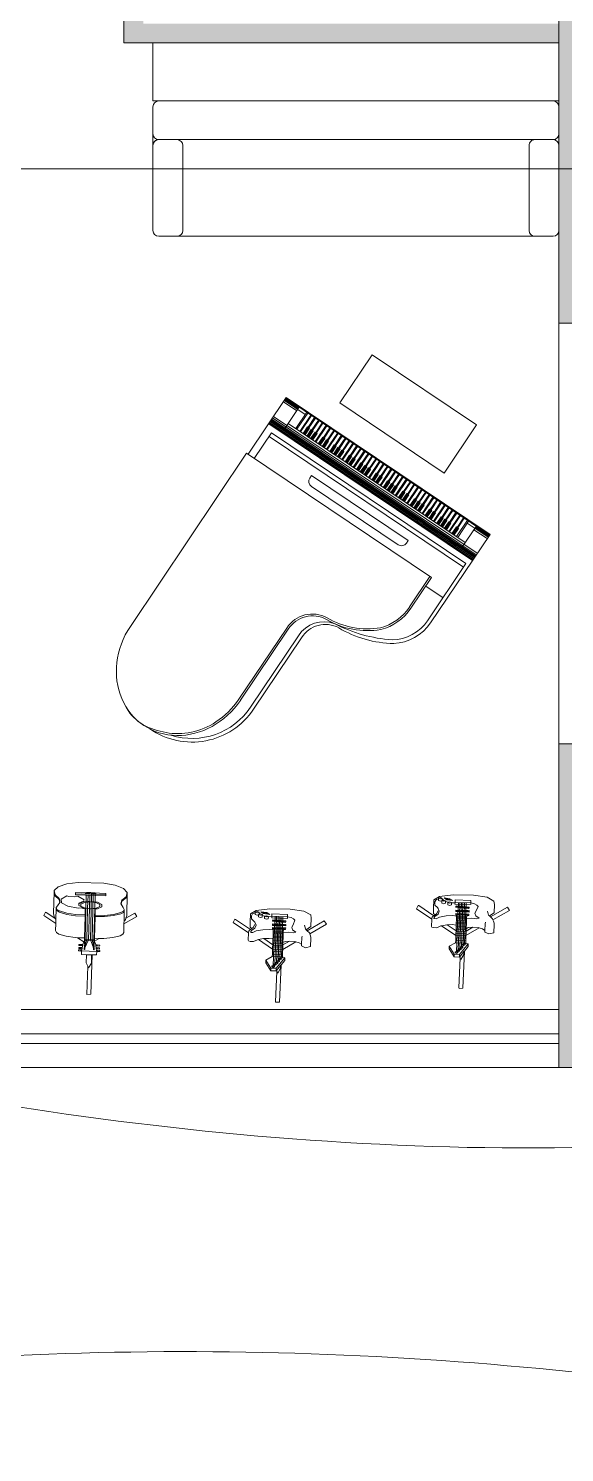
# Model space of a CAD drawing. Header units: millimetres. Extents: x 19901 to 42199, y 14822 to 21214.
# Drawn here: x 24802 to 25079, y 16643 to 17380 of the extents above; entities that cross this region are included whole.
import ezdxf

# ---------------------------------------------------------------- set-up
doc = ezdxf.new("R2010")
doc.units = ezdxf.units.MM
doc.layers.get('0').update_dxf_attribs({"lineweight": 18})
for name, color, linetype, lineweight in [('A-FURN', 9, 'Continuous', 13), ('curve di livello', 6, 'Continuous', 18), ('PROIEZIONI_finissime_fine lines', 251, 'Continuous', 5), ('SEZIONI_medie_small_section', 2, 'Continuous', 9), ('vetro', 140, 'Continuous', 15), ('Wall', 7, 'Continuous', 20)]:
    doc.layers.add(name, color=color, linetype=linetype, lineweight=lineweight)

# ---------------------------------------------------------------- blocks, each defined once
blk = doc.blocks.new('Guitar Stand Accoustic')
at = {"lineweight": 0}
for p, q in [((-0.36, 14.26), (-0.15, 22.09)), ((-0.15, 22.09), (0.58, 22.15)), ((0.61, 22.04), (0.46, 16.54)), ((0.58, 22.15), (0.61, 22.04)), ((-1.26, 13.57), (-1.24, 14.28)), ((-1.24, 14.28), (-0.36, 14.26)), ((-0.36, 14.26), (-0.27, 14.26)), ((-0.27, 14.26), (-0.24, 15.89)), ((-0.27, 14.26), (0.77, 14.24)), ((-0.24, 15.89), (0.3, 16.87)), ((0.3, 16.87), (0.46, 16.54)), ((0.46, 16.54), (0.8, 15.87)), ((0.8, 15.87), (0.77, 14.24)), ((1.75, 14.22), (0.77, 14.24)), ((1.73, 13.52), (1.75, 14.22)), ((-1.87, 13.59), (-1.88, 13.36)), ((-1.88, 13.36), (-1.38, 13.35)), ((-1.38, 13.58), (-1.87, 13.59)), ((-1.84, 12.51), (-1.85, 12.3)), ((-1.85, 12.3), (-1.35, 12.29)), ((-1.83, 13.1), (-1.84, 12.88)), ((-1.84, 12.88), (-1.34, 12.87)), ((-1.34, 12.5), (-1.84, 12.51)), ((-1.33, 13.09), (-1.83, 13.1)), ((-1.76, 10.98), (-0.79, 11.56)), ((-1.38, 13.53), (-1.38, 13.58)), ((-1.38, 13.53), (-1.25, 13.52)), ((-1.38, 13.37), (-1.38, 13.53)), ((-1.38, 13.35), (-1.38, 13.37)), ((-1.38, 13.37), (-1.22, 13.37)), ((-1.35, 12.45), (-1.34, 12.5)), ((-1.35, 12.45), (-1.07, 12.45)), ((-1.35, 12.3), (-1.35, 12.45)), ((-1.35, 12.29), (-1.35, 12.3)), ((-1.35, 12.3), (-1.05, 12.3)), ((-1.34, 13.04), (-1.33, 13.09)), ((-1.34, 13.04), (-1.17, 13.03)), ((-1.34, 12.89), (-1.34, 13.04)), ((-1.34, 12.87), (-1.34, 12.89)), ((-1.34, 12.89), (-1.14, 12.88)), ((-1.25, 13.52), (-1.26, 13.57)), ((-1.26, 13.57), (1.73, 13.52)), ((-1.22, 13.37), (-1.25, 13.52)), ((-1.17, 13.03), (-1.22, 13.37)), ((-1.14, 12.88), (-1.17, 13.03)), ((-1.07, 12.45), (-1.14, 12.88)), ((-1.05, 12.3), (-1.07, 12.45)), ((-0.97, 11.86), (-1.05, 12.3)), ((-0.79, 11.6), (-0.97, 11.86)), ((-0.79, 11.43), (-0.8, 11.32)), ((-0.8, 10.97), (-0.8, 11.32)), ((-0.8, 11.32), (1.2, 11.28)), ((-0.67, 11.31), (-0.8, 11.32)), ((-0.79, 11.56), (-0.79, 11.6)), ((-0.79, 11.43), (-0.79, 11.56)), ((-0.79, 11.43), (1.2, 11.4)), ((-0.78, 5.06), (-0.67, 11.31)), ((-0.69, 13.27), (-0.77, 13.21)), ((-0.77, 12.9), (-0.77, 13.21)), ((-0.69, 12.96), (-0.77, 12.9)), ((-0.77, 12.9), (-0.61, 12.9)), ((-0.66, 12.19), (-0.74, 12.14)), ((-0.74, 11.83), (-0.74, 12.14)), ((-0.66, 11.88), (-0.74, 11.83)), ((-0.74, 11.83), (-0.58, 11.83)), ((-0.65, 12.78), (-0.73, 12.73)), ((-0.73, 12.41), (-0.73, 12.73)), ((-0.65, 12.47), (-0.73, 12.41)), ((-0.73, 12.41), (-0.57, 12.41)), ((-0.61, 13.21), (-0.69, 13.27)), ((-0.61, 12.9), (-0.69, 12.96)), ((-0.67, 11.31), (-0.66, 11.83)), ((-0.32, 11.31), (-0.67, 11.31)), ((-0.58, 12.14), (-0.66, 12.19)), ((-0.58, 11.83), (-0.66, 11.88)), ((-0.57, 12.72), (-0.65, 12.78)), ((-0.57, 12.41), (-0.65, 12.47)), ((0.02, 11.3), (-0.62, 12.9)), ((-0.61, 12.9), (-0.61, 13.21)), ((-0.32, 11.31), (-0.61, 12.41)), ((-0.58, 11.83), (-0.58, 12.14)), ((-0.57, 12.41), (-0.57, 12.72)), ((-0.48, 2.37), (-0.32, 11.31)), ((0.02, 11.3), (-0.32, 11.31)), ((-0.13, 2.37), (0.02, 11.3)), ((0.2, 11.3), (0.02, 11.3)), ((0.2, 11.3), (0.37, 11.29)), ((0.26, 5.11), (0.37, 11.29)), ((0.37, 11.29), (1.08, 12.87)), ((0.37, 11.29), (0.72, 11.29)), ((0.72, 11.29), (1.04, 12.38)), ((1, 12.11), (1.09, 12.16)), ((1, 11.8), (1, 12.11)), ((1, 11.8), (1.08, 11.85)), ((1.16, 11.8), (1, 11.8)), ((1.01, 12.69), (1.1, 12.75)), ((1.01, 12.38), (1.01, 12.69)), ((1.01, 12.38), (1.09, 12.44)), ((1.17, 12.38), (1.01, 12.38)), ((1.07, 13.18), (1.16, 13.24)), ((1.07, 12.87), (1.07, 13.18)), ((1.07, 12.87), (1.15, 12.92)), ((1.23, 12.87), (1.07, 12.87)), ((1.07, 11.28), (1.08, 11.8)), ((1.08, 11.85), (1.16, 11.8)), ((1.09, 12.44), (1.17, 12.38)), ((1.09, 12.16), (1.17, 12.11)), ((1.1, 12.75), (1.18, 12.69)), ((1.15, 12.92), (1.23, 12.87)), ((1.16, 13.24), (1.24, 13.18)), ((1.16, 11.8), (1.17, 12.11)), ((1.17, 12.38), (1.18, 12.69)), ((1.2, 11.57), (1.32, 11.72)), ((1.2, 11.4), (1.2, 11.57)), ((1.2, 11.4), (1.2, 11.28)), ((1.23, 12.87), (1.24, 13.18)), ((1.32, 11.72), (1.39, 11.81)), ((1.32, 11.72), (2.59, 10.89)), ((1.39, 11.81), (1.48, 12.25)), ((1.48, 12.25), (1.51, 12.4)), ((1.78, 12.25), (1.48, 12.25)), ((1.51, 12.4), (1.6, 12.84)), ((1.78, 12.4), (1.51, 12.4)), ((1.6, 12.84), (1.63, 12.99)), ((1.79, 12.83), (1.6, 12.84)), ((1.63, 12.99), (1.69, 13.32)), ((1.79, 12.98), (1.63, 12.99)), ((1.69, 13.32), (1.72, 13.47)), ((1.85, 13.32), (1.69, 13.32)), ((1.72, 13.47), (1.73, 13.52)), ((1.85, 13.47), (1.72, 13.47)), ((1.78, 12.4), (1.79, 12.45)), ((1.78, 12.25), (1.78, 12.4)), ((1.78, 12.24), (1.78, 12.25)), ((2.28, 12.23), (1.78, 12.24)), ((1.79, 12.98), (1.8, 13.04)), ((1.79, 12.83), (1.79, 12.98)), ((1.79, 12.81), (1.79, 12.83)), ((2.29, 12.81), (1.79, 12.81)), ((1.79, 12.45), (2.28, 12.44)), ((1.8, 13.04), (2.29, 13.03)), ((1.85, 13.53), (2.35, 13.52)), ((1.85, 13.47), (1.85, 13.53)), ((1.85, 13.32), (1.85, 13.47)), ((1.85, 13.29), (1.85, 13.32)), ((2.35, 13.29), (1.85, 13.29)), ((2.28, 12.44), (2.28, 12.23)), ((2.29, 13.03), (2.29, 12.81)), ((2.35, 13.52), (2.35, 13.29)), ((-6.61, 8.06), (-6.58, 9.77)), ((-6.41, 10.12), (-6.58, 9.77)), ((-5.88, 10.41), (-6.41, 10.12)), ((-4.43, 10.79), (-5.88, 10.41)), ((-2.68, 10.98), (-4.43, 10.79)), ((-1.76, 10.98), (-2.68, 10.98)), ((-0.8, 10.97), (-1.76, 10.98)), ((-0.88, 6.63), (-0.8, 10.97)), ((0.61, 5.07), (0.72, 11.29)), ((0.72, 11.29), (1.07, 11.28)), ((0.96, 5.02), (1.07, 11.28)), ((1.07, 11.28), (1.2, 11.28)), ((1.11, 6.6), (1.19, 10.93)), ((1.19, 10.93), (1.2, 11.28)), ((1.19, 10.93), (2.59, 10.89)), ((2.59, 10.89), (3.06, 10.88)), ((3.06, 10.88), (4.81, 10.63)), ((4.81, 10.63), (6.25, 10.2)), ((6.25, 10.2), (6.77, 9.89)), ((6.77, 9.89), (6.92, 9.54)), ((6.89, 8.1), (6.92, 9.54)), ((-9.13, 6.55), (-6.61, 8.06)), ((-8.72, 5.91), (-9.13, 6.55)), ((-7, 6.94), (-8.72, 5.91)), ((-7.22, 2.08), (-7.14, 6.42)), ((-7, 6.94), (-7.14, 6.42)), ((-6.92, 7.24), (-7, 6.94)), ((-6.62, 7.49), (-6.92, 7.24)), ((-6.65, 5.44), (-6.62, 7.49)), ((-6.49, 5.78), (-6.65, 5.44)), ((-6.62, 7.49), (-6.61, 8.06)), ((-5.96, 6.08), (-6.49, 5.78)), ((-5.96, 5.84), (-6.49, 5.55)), ((-4.51, 6.45), (-5.96, 6.08)), ((-4.51, 6.22), (-5.96, 5.84)), ((-2.75, 6.64), (-4.51, 6.45)), ((-2.76, 6.41), (-4.51, 6.22)), ((-0.88, 6.4), (-2.76, 6.41)), ((-0.88, 6.63), (-2.75, 6.64)), ((-0.91, 5.16), (-0.88, 6.4)), ((-0.88, 6.4), (-0.88, 6.63)), ((1.09, 5.13), (1.11, 6.36)), ((1.11, 6.6), (2.98, 6.54)), ((1.11, 6.36), (1.11, 6.6)), ((1.11, 6.36), (2.98, 6.31)), ((2.98, 6.54), (4.73, 6.29)), ((2.98, 6.31), (4.73, 6.06)), ((4.73, 6.29), (6.17, 5.86)), ((4.73, 6.06), (6.17, 5.63)), ((6.17, 5.86), (6.69, 5.55)), ((6.84, 5.2), (6.88, 7.25)), ((6.88, 7.25), (6.89, 8.1)), ((6.88, 7.25), (7.09, 7.06)), ((6.89, 8.1), (9.26, 6.56)), ((8.83, 5.94), (7.09, 7.06)), ((7.09, 7.06), (7.17, 6.99)), ((7.17, 6.99), (7.37, 6.16)), ((7.29, 1.83), (7.37, 6.16)), ((8.93, 5.91), (8.83, 5.94)), ((9.26, 6.56), (8.93, 5.91)), ((-7, 2.9), (-7.22, 2.08)), ((-6.15, 3.59), (-7, 2.9)), ((-6.16, 3.36), (-7, 2.67)), ((-6.49, 5.55), (-6.66, 5.2)), ((-6.66, 5.2), (-6.65, 5.44)), ((-6.66, 5.2), (-6.43, 4.85)), ((-6.43, 4.85), (-6, 4.17)), ((-5.96, 4.11), (-6.16, 3.36)), ((-6, 4.17), (-6.15, 3.59)), ((-6, 4.17), (-5.96, 4.11)), ((-1.31, 5.12), (-2.19, 4.74)), ((-2.19, 4.74), (-2.19, 4.24)), ((-2.19, 4.24), (-1.33, 3.82)), ((-1.81, 4.69), (-1.82, 4.27)), ((-1.82, 4.27), (-1.1, 3.93)), ((-1.08, 5.01), (-1.81, 4.69)), ((-1.33, 3.82), (-0.05, 3.66)), ((-0.91, 5.16), (-1.31, 5.12)), ((-1.1, 3.93), (0.07, 3.78)), ((0.09, 5.12), (-1.08, 5.01)), ((-0.91, 5.04), (-0.91, 5.16)), ((-0.03, 5.12), (-0.91, 5.04)), ((-0.83, 2.38), (-0.78, 5.06)), ((-0.03, 5.12), (0.21, 5.12)), ((1.24, 3.88), (0.07, 3.78)), ((0.09, 5.12), (1.26, 4.97)), ((1.47, 3.77), (0.18, 3.66)), ((0.21, 5.12), (1.08, 5.01)), ((0.22, 2.36), (0.26, 5.11)), ((0.56, 2.36), (0.61, 5.07)), ((0.91, 2.35), (0.96, 5.02)), ((1.08, 5.01), (1.09, 5.13)), ((1.09, 5.13), (1.49, 5.07)), ((1.97, 4.21), (1.24, 3.88)), ((1.26, 4.97), (1.98, 4.62)), ((1.3, 3.4), (1.47, 3.66)), ((2.58, 2.66), (1.3, 3.4)), ((2.34, 4.16), (1.47, 3.77)), ((2.34, 4.04), (1.47, 3.66)), ((1.49, 5.07), (1.69, 4.98)), ((1.49, 4.96), (1.69, 4.98)), ((1.49, 4.96), (2.35, 4.54)), ((1.69, 4.98), (2.5, 5.05)), ((1.98, 4.62), (1.97, 4.21)), ((2.35, 4.54), (2.34, 4.16)), ((2.34, 4.16), (2.34, 4.04)), ((2.5, 5.05), (4.57, 4.69)), ((4.57, 4.69), (5.83, 4.03)), ((5.9, 3.26), (4.77, 2.61)), ((5.83, 4.03), (5.9, 3.26)), ((6.15, 3.96), (6.1, 3.89)), ((6.1, 3.89), (6.27, 3.14)), ((6.6, 4.62), (6.15, 3.96)), ((6.15, 3.96), (6.28, 3.37)), ((6.17, 5.63), (6.69, 5.31)), ((6.27, 3.14), (7.09, 2.42)), ((6.28, 3.37), (7.1, 2.65)), ((6.84, 4.96), (6.6, 4.62)), ((6.69, 5.55), (6.84, 5.2)), ((6.69, 5.31), (6.84, 4.96)), ((6.84, 4.96), (6.84, 5.2)), ((-7, 2.67), (-7.22, 1.85)), ((-7.22, 1.85), (-7.22, 2.08)), ((-7.22, 1.85), (-6.44, 1.05)), ((-6.44, 1.05), (-4.79, 0.42)), ((-4.79, 0.42), (-2.55, 0.05)), ((-2.94, 2.53), (-2.95, 2.3)), ((-2.95, 2.3), (-2.95, 2.05)), ((-2.95, 2.3), (3.03, 2.2)), ((-2.95, 2.05), (-1.71, 2.03)), ((-2.94, 2.53), (3.03, 2.43)), ((-2.55, 0.05), (2.55, -0.05)), ((-0.84, 1.97), (-1.71, 2.03)), ((-0.91, 2.17), (-1.06, 2.08)), ((-1.06, 2.08), (-0.76, 2.08)), ((-0.76, 2.08), (-0.91, 2.17)), ((-0.84, 1.97), (0.03, 1.89)), ((-0.56, 2.17), (-0.71, 2.08)), ((-0.71, 2.08), (-0.41, 2.07)), ((-0.41, 2.07), (-0.56, 2.17)), ((-0.21, 2.16), (-0.36, 2.07)), ((-0.36, 2.07), (-0.06, 2.06)), ((-0.06, 2.06), (-0.21, 2.16)), ((0.9, 1.94), (0.03, 1.89)), ((0.14, 2.06), (0.29, 2.15)), ((0.43, 2.06), (0.14, 2.06)), ((0.29, 2.15), (0.43, 2.06)), ((0.49, 2.05), (0.64, 2.14)), ((0.78, 2.05), (0.49, 2.05)), ((0.64, 2.14), (0.78, 2.05)), ((0.83, 2.05), (0.98, 2.13)), ((1.13, 2.04), (0.83, 2.05)), ((0.9, 1.94), (1.78, 1.97)), ((0.98, 2.13), (1.13, 2.04)), ((3.02, 1.94), (1.78, 1.97)), ((4.8, 0.25), (2.55, -0.05)), ((3.16, 2.77), (2.58, 2.66)), ((3.03, 2.2), (3.02, 1.94)), ((3.03, 2.43), (3.03, 2.2)), ((4.35, 2.74), (3.16, 2.77)), ((4.77, 2.61), (4.35, 2.74)), ((6.48, 0.82), (4.8, 0.25)), ((7.29, 1.59), (6.48, 0.82)), ((7.09, 2.42), (7.29, 1.59)), ((7.1, 2.65), (7.29, 1.83)), ((7.29, 1.59), (7.29, 1.83))]:
    blk.add_line(p, q, dxfattribs=at)
blk = doc.blocks.new('Guitar Stand Electric')
for p, q in [((-0.43, 11.09), (-0.24, 18.46)), ((-0.24, 18.46), (0.49, 18.52)), ((0.52, 18.42), (0.36, 12.43)), ((0.49, 18.52), (0.52, 18.42)), ((-1.16, 9.67), (0.52, 11.76)), ((-0.34, 11.21), (0.47, 12.22)), ((-0.34, 11.21), (-0.33, 11.76)), ((-0.33, 11.76), (0.21, 12.75)), ((0.21, 12.75), (0.36, 12.43)), ((0.36, 12.43), (0.47, 12.22)), ((0.47, 12.22), (0.52, 12.29)), ((1.58, 12.27), (0.52, 12.29)), ((0.52, 11.76), (0.52, 12.29)), ((0.52, 11.76), (1.57, 11.74)), ((0.85, 11.46), (0.84, 11.29)), ((1.11, 11.43), (0.84, 11.29)), ((1.11, 11.61), (0.85, 11.46)), ((1.37, 11.46), (1.11, 11.61)), ((1.37, 11.28), (1.11, 11.43)), ((1.37, 11.46), (1.37, 11.28)), ((1.57, 11.74), (1.58, 12.27)), ((2.6, 10.19), (1.57, 11.74)), ((2.61, 10.72), (1.58, 12.27)), ((-1.16, 9.67), (-1.15, 10.2)), ((-0.66, 9.5), (-1.16, 9.67)), ((-1.15, 10.2), (-0.43, 11.09)), ((-0.44, 9.82), (-0.71, 9.7)), ((-0.71, 9.7), (-0.71, 9.52)), ((-0.45, 9.64), (-0.71, 9.52)), ((-0.71, 9.52), (-0.18, 9.51)), ((-0.69, 8.03), (-0.68, 8.52)), ((-0.68, 8.52), (-0.67, 9.01)), ((-0.68, 8.52), (1.32, 8.49)), ((-0.67, 9.01), (-0.66, 9.5)), ((-0.67, 9.01), (1.33, 8.97)), ((-0.66, 9.5), (1.34, 9.46)), ((-0.59, 1.62), (-0.45, 9.52)), ((-0.18, 9.51), (-0.45, 9.64)), ((-0.18, 9.69), (-0.44, 9.82)), ((-0.43, 11.09), (-0.34, 11.21)), ((-0.13, 10.12), (-0.4, 10)), ((-0.4, 10), (-0.4, 9.82)), ((-0.14, 9.94), (-0.4, 9.82)), ((-0.4, 9.82), (0.13, 9.81)), ((-0.24, 3.98), (-0.14, 9.81)), ((-0.18, 9.69), (-0.18, 9.51)), ((0.13, 9.81), (-0.14, 9.94)), ((0.13, 9.99), (-0.13, 10.12)), ((0.18, 10.56), (-0.09, 10.43)), ((-0.09, 10.43), (-0.09, 10.26)), ((0.18, 10.38), (-0.09, 10.26)), ((-0.09, 10.26), (0.44, 10.25)), ((0.06, 3.97), (0.17, 10.25)), ((0.13, 9.99), (0.13, 9.81)), ((0.44, 10.42), (0.18, 10.56)), ((0.44, 10.25), (0.18, 10.38)), ((0.49, 10.94), (0.22, 10.81)), ((0.22, 10.81), (0.22, 10.63)), ((0.49, 10.77), (0.22, 10.63)), ((0.22, 10.63), (0.75, 10.62)), ((0.37, 3.97), (0.49, 10.63)), ((0.44, 10.42), (0.44, 10.25)), ((0.75, 10.8), (0.49, 10.94)), ((0.75, 10.62), (0.49, 10.77)), ((0.8, 11.25), (0.53, 11.11)), ((0.53, 11.11), (0.53, 10.93)), ((0.8, 11.07), (0.53, 10.93)), ((0.53, 10.93), (1.06, 10.92)), ((0.67, 3.96), (0.8, 10.92)), ((0.75, 10.8), (0.75, 10.62)), ((1.06, 11.1), (0.8, 11.25)), ((1.06, 10.92), (0.8, 11.07)), ((0.84, 11.29), (1.37, 11.28)), ((0.98, 3.95), (1.11, 11.28)), ((1.06, 11.1), (1.06, 10.92)), ((1.32, 8.49), (1.31, 8.01)), ((1.33, 8.97), (1.32, 8.49)), ((1.34, 9.46), (1.33, 8.97)), ((1.34, 9.46), (2.6, 10.19)), ((2.6, 10.19), (2.61, 10.72)), ((-6.25, 5.7), (-6.22, 7.35)), ((-6.25, 5.7), (-6.22, 5.47)), ((-6.22, 7.35), (-5.21, 7.59)), ((-5.21, 7.59), (-4.43, 7.25)), ((-4.46, 5.6), (-4.43, 6.91)), ((-4.43, 6.91), (-4.43, 7.25)), ((-4.43, 6.91), (-3.96, 6.63)), ((-3.96, 6.63), (-3.27, 6.45)), ((-3.27, 6.45), (-0.69, 8.01)), ((-3.27, 6.45), (-3.07, 6.4)), ((-3.07, 6.4), (-2.02, 6.32)), ((-0.71, 7.11), (-2.02, 6.32)), ((-2.02, 6.32), (-1.99, 6.32)), ((-1.99, 6.32), (-1.12, 6.42)), ((-1.12, 6.42), (-0.71, 6.67)), ((-0.74, 5.43), (-0.73, 5.67)), ((-0.73, 5.96), (-0.72, 6.24)), ((-0.73, 5.67), (-0.73, 5.96)), ((-0.73, 5.96), (1.28, 5.92)), ((-0.73, 5.67), (1.27, 5.64)), ((-0.72, 6.57), (-0.71, 6.67)), ((-0.72, 6.57), (1.29, 6.53)), ((-0.72, 6.24), (-0.72, 6.57)), ((-0.72, 6.24), (1.28, 6.21)), ((-0.71, 7.11), (-0.7, 7.22)), ((-0.71, 6.89), (-0.71, 7.11)), ((-0.71, 6.89), (1.29, 6.86)), ((-0.71, 6.67), (-0.71, 6.89)), ((-0.7, 7.58), (-0.69, 8.01)), ((-0.7, 7.58), (1.31, 7.55)), ((-0.7, 7.22), (-0.7, 7.58)), ((-0.7, 7.22), (1.3, 7.18)), ((-0.69, 8.03), (1.31, 8)), ((-0.69, 8.01), (-0.69, 8.03)), ((1.28, 5.92), (1.27, 5.64)), ((1.29, 6.53), (1.28, 6.21)), ((1.28, 6.21), (1.28, 5.96)), ((2.03, 5.88), (1.28, 5.96)), ((1.28, 5.96), (1.28, 5.92)), ((1.3, 7.11), (1.29, 6.86)), ((1.29, 6.86), (1.29, 6.53)), ((1.31, 7.55), (1.3, 7.18)), ((1.3, 7.18), (1.3, 7.11)), ((3.1, 5.94), (1.3, 7.11)), ((1.31, 8.01), (4.17, 6.15)), ((1.31, 8.01), (1.31, 8)), ((1.31, 8), (1.31, 7.55)), ((3.1, 5.94), (2.03, 5.88)), ((4.17, 6.15), (3.17, 5.94)), ((4.35, 6.19), (4.17, 6.15)), ((5.12, 6.57), (4.35, 6.19)), ((5.12, 6.57), (5.79, 6.53)), ((5.79, 6.53), (6.1, 6.45)), ((6.1, 6.45), (6.17, 6.33)), ((6.15, 4.86), (6.17, 6.33)), ((-9.25, 2.86), (-5.99, 4.82)), ((-8.84, 2.22), (-9.25, 2.86)), ((-5.5, 4.23), (-8.84, 2.22)), ((-6.07, 5.04), (-6.22, 5.47)), ((-6.22, 1.72), (-6.2, 3.38)), ((-5.27, 4.02), (-6.2, 3.38)), ((-6.07, 5.04), (-5.99, 4.82)), ((-5.99, 4.82), (-5.92, 4.6)), ((-5.92, 4.6), (-5.5, 4.23)), ((-5.5, 4.23), (-5.27, 4.02)), ((-5.27, 4.02), (-5.11, 3.88)), ((-5.11, 3.88), (-4.9, 3.13)), ((-4.46, 5.6), (-4.53, 5.29)), ((-3.22, 4.53), (-2.78, 4.67)), ((-3.22, 4.53), (-2.59, 4.06)), ((-2.65, 3.07), (-2.99, 2.19)), ((-2.78, 4.67), (-1.75, 4.57)), ((-2.4, 3.56), (-2.65, 3.07)), ((-2.59, 4.06), (-2.4, 3.56)), ((-1.75, 4.57), (-0.75, 4.63)), ((-1.21, 3.35), (-1.22, 3.23)), ((-1.22, 3.23), (1.41, 3.19)), ((-1.22, 3.05), (-1.22, 3.23)), ((1.41, 3), (-1.22, 3.05)), ((-1.21, 3.74), (-1.2, 3.93)), ((1.42, 3.7), (-1.21, 3.74)), ((-1.21, 3.35), (1.41, 3.31)), ((-1.2, 4.04), (-0.76, 4.04)), ((-1.2, 4.04), (-1.2, 3.93)), ((-1.2, 3.93), (1.42, 3.88)), ((-0.91, 3.17), (-0.96, 3.12)), ((-0.96, 3.12), (-0.84, 3.09)), ((-0.9, 3.86), (-0.95, 3.81)), ((-0.95, 3.81), (-0.83, 3.78)), ((-0.76, 3.17), (-0.91, 3.17)), ((-0.75, 3.86), (-0.9, 3.86)), ((-0.84, 3.09), (-0.72, 3.12)), ((-0.83, 3.78), (-0.71, 3.81)), ((-0.76, 4.21), (-0.75, 4.45)), ((-0.76, 4.21), (1.25, 4.17)), ((-0.76, 4.04), (-0.76, 4.21)), ((-0.76, 3.99), (-0.76, 4.04)), ((1.24, 3.95), (-0.76, 3.99)), ((-0.72, 3.12), (-0.76, 3.17)), ((-0.75, 4.7), (-0.74, 4.94)), ((-0.75, 4.7), (1.25, 4.66)), ((-0.75, 4.63), (-0.75, 4.7)), ((-0.75, 4.45), (-0.75, 4.63)), ((-0.75, 4.45), (1.25, 4.42)), ((-0.71, 3.81), (-0.75, 3.86)), ((-0.74, 5.18), (-0.74, 5.43)), ((-0.74, 5.43), (1.27, 5.39)), ((-0.74, 5.18), (1.26, 5.15)), ((-0.74, 4.94), (-0.74, 5.18)), ((-0.74, 4.94), (1.26, 4.9)), ((-0.54, 3.16), (-0.58, 3.12)), ((-0.58, 3.12), (-0.46, 3.09)), ((-0.52, 3.85), (-0.57, 3.81)), ((-0.57, 3.81), (-0.45, 3.78)), ((-0.39, 3.16), (-0.54, 3.16)), ((-0.38, 3.85), (-0.52, 3.85)), ((-0.46, 3.09), (-0.35, 3.11)), ((-0.45, 3.78), (-0.33, 3.8)), ((-0.35, 3.11), (-0.39, 3.16)), ((-0.33, 3.8), (-0.38, 3.85)), ((-0.28, 1.61), (-0.24, 3.98)), ((-0.1, 3.15), (-0.15, 3.11)), ((-0.15, 3.11), (-0.03, 3.08)), ((-0.09, 3.85), (-0.13, 3.8)), ((-0.13, 3.8), (-0.02, 3.77)), ((0.05, 3.15), (-0.1, 3.15)), ((0.06, 3.84), (-0.09, 3.85)), ((-0.03, 3.08), (0.09, 3.1)), ((-0.02, 3.77), (0.1, 3.8)), ((0.02, 1.61), (0.06, 3.97)), ((0.09, 3.1), (0.05, 3.15)), ((0.1, 3.8), (0.06, 3.84)), ((0.28, 3.15), (0.23, 3.1)), ((0.23, 3.1), (0.35, 3.07)), ((0.29, 3.84), (0.24, 3.79)), ((0.24, 3.79), (0.36, 3.76)), ((0.42, 3.14), (0.28, 3.15)), ((0.43, 3.84), (0.29, 3.84)), ((0.33, 1.6), (0.37, 3.97)), ((0.35, 3.07), (0.47, 3.1)), ((0.36, 3.76), (0.48, 3.79)), ((0.47, 3.1), (0.42, 3.14)), ((0.48, 3.79), (0.43, 3.84)), ((0.65, 3.14), (0.6, 3.1)), ((0.6, 3.1), (0.72, 3.07)), ((0.66, 3.83), (0.62, 3.79)), ((0.62, 3.79), (0.73, 3.76)), ((0.63, 1.6), (0.67, 3.96)), ((0.8, 3.14), (0.65, 3.14)), ((0.81, 3.83), (0.66, 3.83)), ((0.72, 3.07), (0.84, 3.09)), ((0.73, 3.76), (0.85, 3.78)), ((0.84, 3.09), (0.8, 3.14)), ((0.85, 3.78), (0.81, 3.83)), ((0.94, 1.59), (0.98, 3.95)), ((1.03, 3.13), (0.98, 3.09)), ((0.98, 3.09), (1.1, 3.06)), ((1.04, 3.83), (0.99, 3.78)), ((0.99, 3.78), (1.11, 3.75)), ((1.17, 3.13), (1.03, 3.13)), ((1.18, 3.82), (1.04, 3.83)), ((1.1, 3.06), (1.22, 3.08)), ((1.11, 3.75), (1.23, 3.78)), ((1.22, 3.08), (1.17, 3.13)), ((1.23, 3.78), (1.18, 3.82)), ((1.25, 4.17), (1.24, 4)), ((1.24, 4), (1.42, 4)), ((1.24, 4), (1.24, 3.95)), ((1.26, 4.9), (1.25, 4.66)), ((1.25, 4.66), (1.25, 4.42)), ((1.25, 4.42), (1.25, 4.19)), ((1.25, 4.19), (1.99, 4.1)), ((1.25, 4.19), (1.25, 4.17)), ((1.27, 5.39), (1.26, 5.15)), ((1.26, 5.15), (1.26, 4.9)), ((1.27, 5.64), (1.27, 5.39)), ((1.41, 3.31), (1.41, 3.19)), ((1.41, 3.19), (1.41, 3)), ((1.42, 4), (1.42, 3.88)), ((1.42, 3.88), (1.42, 3.7)), ((3.3, 4.17), (1.99, 4.1)), ((4.6, 4.44), (3.3, 4.17)), ((5.28, 4.78), (4.6, 4.44)), ((4.68, 3.3), (4.92, 3.88)), ((4.91, 2.72), (4.68, 3.3)), ((4.92, 3.88), (5.58, 4.38)), ((5.21, 3.79), (4.94, 3.2)), ((5.51, 4.01), (5.21, 3.79)), ((5.62, 4.76), (5.28, 4.78)), ((5.76, 4.2), (5.51, 4.01)), ((5.51, 4.01), (5.85, 3.74)), ((5.58, 4.38), (5.71, 4.55)), ((5.73, 4.73), (5.62, 4.76)), ((5.71, 4.55), (5.77, 4.68)), ((5.77, 4.68), (5.73, 4.73)), ((5.94, 4.34), (5.76, 4.2)), ((8.77, 2.25), (5.76, 4.2)), ((5.84, 2.72), (5.85, 3.74)), ((6.08, 4.52), (5.94, 4.34)), ((6.15, 4.67), (6.08, 4.52)), ((6.15, 4.86), (9.21, 2.87)), ((6.15, 4.67), (6.15, 4.86)), ((9.21, 2.87), (8.88, 2.22)), ((-6.11, 1.06), (-6.22, 1.72)), ((-4.77, 0.34), (-6.11, 1.06)), ((-2.02, 0.01), (-4.77, 0.34)), ((-2.99, 2.19), (-2.74, 1.92)), ((-2.74, 1.92), (-2.24, 1.68)), ((-2.24, 1.68), (-1.53, 1.51)), ((2.02, -0.01), (-2.02, 0.01)), ((-1.54, 1.05), (-1.53, 1.51)), ((1.58, 1), (-1.54, 1.05)), ((-1.53, 1.87), (-1.53, 1.52)), ((-1.53, 1.87), (1.6, 1.82)), ((-1.53, 1.52), (1.59, 1.46)), ((-1.53, 1.51), (-1.53, 1.52)), ((-1.23, 2.48), (-1.12, 2.66)), ((-1.23, 2.36), (-1.12, 2.54)), ((-1.23, 2.48), (-1.23, 2.36)), ((1.35, 2.16), (-1.23, 2.36)), ((-1.12, 2.66), (1.46, 2.45)), ((-1.12, 2.66), (-1.12, 2.54)), ((-1.12, 2.54), (1.45, 2.34)), ((-0.86, 2.45), (-0.93, 2.41)), ((-0.93, 2.41), (-0.83, 2.38)), ((-0.72, 2.44), (-0.86, 2.45)), ((-0.83, 2.38), (-0.7, 2.4)), ((-0.7, 2.4), (-0.72, 2.44)), ((-0.49, 2.43), (-0.56, 2.39)), ((-0.56, 2.39), (-0.46, 2.35)), ((-0.35, 2.41), (-0.49, 2.43)), ((-0.46, 2.35), (-0.33, 2.37)), ((-0.33, 2.37), (-0.35, 2.41)), ((-0.06, 2.39), (-0.13, 2.35)), ((-0.13, 2.35), (-0.03, 2.32)), ((0.08, 2.38), (-0.06, 2.39)), ((-0.03, 2.32), (0.1, 2.33)), ((0.1, 2.33), (0.08, 2.38)), ((0.3, 2.36), (0.23, 2.32)), ((0.23, 2.32), (0.33, 2.29)), ((0.45, 2.35), (0.3, 2.36)), ((0.33, 2.29), (0.47, 2.3)), ((0.47, 2.3), (0.45, 2.35)), ((0.67, 2.33), (0.6, 2.29)), ((0.6, 2.29), (0.7, 2.26)), ((0.82, 2.32), (0.67, 2.33)), ((0.7, 2.26), (0.84, 2.28)), ((0.84, 2.28), (0.82, 2.32)), ((1.04, 2.31), (0.97, 2.27)), ((0.97, 2.27), (1.07, 2.23)), ((1.19, 2.29), (1.04, 2.31)), ((1.07, 2.23), (1.2, 2.25)), ((1.2, 2.25), (1.19, 2.29)), ((1.45, 2.34), (1.35, 2.16)), ((1.46, 2.45), (1.45, 2.34)), ((1.59, 1.46), (1.58, 1)), ((1.6, 1.82), (1.59, 1.58)), ((1.59, 1.58), (2.27, 1.56)), ((1.59, 1.58), (1.59, 1.46)), ((3.21, 0.99), (2.01, 1.13)), ((2.01, 1.13), (2.61, 0.77)), ((4.7, 0.39), (2.02, -0.01)), ((2.65, 2.1), (2.27, 1.99)), ((2.27, 1.99), (2.27, 1.56)), ((2.64, 1.63), (2.27, 1.52)), ((2.27, 1.56), (2.27, 1.52)), ((2.27, 1.52), (2.64, 1.39)), ((2.53, 0.9), (2.77, 0.98)), ((2.77, 0.83), (2.53, 0.9)), ((2.61, 0.77), (3.77, 0.61)), ((3.02, 1.5), (2.64, 1.63)), ((2.64, 1.39), (2.95, 1.48)), ((3.02, 1.97), (2.65, 2.1)), ((2.77, 0.98), (2.81, 1)), ((2.77, 0.83), (2.77, 0.98)), ((2.77, 0.83), (3.31, 0.75)), ((3.05, 0.93), (2.81, 1)), ((2.95, 1.48), (3.02, 1.5)), ((2.95, 1.48), (3.48, 1.35)), ((3.02, 1.97), (3.02, 1.5)), ((3.31, 0.75), (3.05, 0.93)), ((3.77, 0.61), (3.21, 0.99)), ((3.48, 1.35), (3.47, 1.19)), ((3.85, 1.3), (3.47, 1.19)), ((3.47, 1.19), (3.85, 1.06)), ((3.86, 1.78), (3.48, 1.66)), ((3.48, 1.66), (3.48, 1.35)), ((4.22, 1.17), (3.85, 1.3)), ((3.85, 1.06), (3.88, 1.07)), ((4.23, 1.65), (3.86, 1.78)), ((3.88, 1.07), (4.14, 1.15)), ((3.88, 1.07), (4.01, 0.96)), ((4.01, 0.96), (4.13, 0.94)), ((4.14, 1.15), (4.13, 0.94)), ((4.13, 0.94), (4.13, 0.72)), ((4.51, 0.83), (4.13, 0.72)), ((4.13, 0.72), (4.5, 0.59)), ((4.14, 1.15), (4.22, 1.17)), ((4.23, 1.65), (4.22, 1.22)), ((4.51, 1.31), (4.22, 1.22)), ((4.22, 1.22), (4.22, 1.17)), ((4.5, 0.59), (4.88, 0.7)), ((4.89, 1.18), (4.51, 1.31)), ((4.88, 0.7), (4.51, 0.83)), ((4.7, 0.39), (5.81, 1.07)), ((4.89, 1.18), (4.88, 0.83)), ((4.88, 0.83), (5.31, 0.98)), ((4.88, 0.83), (4.88, 0.7)), ((4.91, 2.72), (5.05, 2.55)), ((5.05, 2.55), (5.6, 2.09)), ((5.31, 0.98), (5.44, 1.1)), ((5.44, 1.1), (5.6, 1.47)), ((5.6, 2.09), (5.62, 1.85)), ((5.6, 1.47), (5.62, 1.85)), ((5.81, 1.07), (5.84, 2.72)), ((8.88, 2.22), (8.77, 2.25))]:
    blk.add_line(p, q)

msp = doc.modelspace()

# ---------------------------------------------------------------- hatches: boundary and pattern name
at = {"layer": 'Wall', "true_color": 0x636466}
h = msp.add_hatch(color=251, dxfattribs=at)
h.dxf.hatch_style = 1
h.paths.add_polyline_path([(23986.52, 17592.56), (24115.87, 17592.56), (24115.87, 17622.19), (23956.52, 17622.56), (23956.52, 17372.56), (23986.52, 17385.13)])
h.paths.add_polyline_path([(24553.23, 17622.43), (24275.88, 17622.19), (24275.88, 17609.01), (24275.87, 17592.56), (24481.91, 17592.56)])
h.paths.add_polyline_path([(25106.52, 17622.56), (24708.9, 17622.56), (24637.25, 17592.56), (24694.25, 17592.56), (24694.25, 17592.56), (24697.25, 17592.56), (24754.25, 17592.56), (24754.25, 17592.56), (24757.25, 17592.56), (24784.25, 17592.56), (24784.25, 17592.56), (24787.25, 17592.56), (24934.25, 17592.56), (24934.25, 17592.56), (24937.25, 17592.56), (25076.52, 17592.56), (25076.52, 17502.56), (25076.52, 17490.06), (25086.52, 17490.06), (25086.52, 17575.06), (25096.52, 17575.06), (25096.52, 17490.06), (25106.52, 17490.06)])
h.paths.add_polyline_path([(24861.52, 17592.56), (24851.52, 17592.56), (24851.52, 17527.73), (24861.52, 17527.73)], flags=17)
h.paths.add_polyline_path([(25076.52, 17382.56), (24861.52, 17382.56), (24861.52, 17442.73), (24851.52, 17442.73), (24851.52, 17372.56), (25076.52, 17372.56)])
h.paths.add_polyline_path([(25106.52, 17410.06), (25076.52, 17410.06), (25076.52, 17227.56), (25084.02, 17227.56), (25084.02, 17347.56), (25099.02, 17347.56), (25099.02, 17227.56), (25106.52, 17227.56)])
h.paths.add_polyline_path([(25106.52, 17010.06), (25076.52, 17010.06), (25076.52, 16872.56), (25076.52, 16842.56), (25106.52, 16842.56)])
h.paths.add_polyline_path([(24786.52, 16967.56), (24756.52, 16967.56), (24756.52, 16962.56), (24756.52, 16842.56), (24786.52, 16842.56), (24786.52, 16872.56)])
h.paths.add_polyline_path([(24786.52, 17377.56), (24746.52, 17377.56), (24746.52, 17347.56), (24786.52, 17347.56)])
h.paths.add_polyline_path([(24396.52, 17377.56), (24356.52, 17377.56), (24356.52, 17347.56), (24368.39, 17347.56), (24396.52, 17347.56)])
h.paths.add_polyline_path([(24386.52, 16967.56), (24356.52, 16967.56), (24356.52, 16872.56), (24336.52, 16872.56), (24336.52, 16842.56), (24386.52, 16842.56)])
h.paths.add_polyline_path([(23986.52, 16962.56), (23986.52, 17320.08), (23956.52, 17307.52), (23956.52, 16842.56), (24119.02, 16842.56), (24119.02, 16850.06), (23999.02, 16850.06), (23999.02, 16865.06), (24119.02, 16865.06), (24119.02, 16872.56), (23986.52, 16872.56)])

# ---------------------------------------------------------------- linework, layer by layer
at = {"layer": 'A-FURN'}
for p, q in [((24866.52, 17342.56), (24866.52, 17372.56)), ((24866.52, 17372.56), (25076.52, 17372.56)), ((25076.52, 17342.56), (25076.52, 17372.56)), ((24866.52, 17342.56), (25076.52, 17342.56)), ((24866.52, 17342.56), (25076.52, 17342.56)), ((24869.52, 17342.56), (24878.52, 17342.56)), ((24866.52, 17339.56), (24866.52, 17325.56)), ((25076.52, 17339.56), (25076.52, 17325.56)), ((24866.52, 17325.56), (24866.52, 17319.56)), ((24866.52, 17319.56), (24866.52, 17275.56)), ((24866.52, 17319.53), (24866.52, 17275.56)), ((24869.52, 17322.56), (25073.52, 17322.56)), ((24878.96, 17322.56), (24869.52, 17322.56)), ((24879.35, 17322.56), (24869.9, 17322.56)), ((24881.96, 17275.56), (24881.96, 17319.56)), ((25061.08, 17319.53), (25061.08, 17275.56)), ((25073.52, 17322.56), (25064.08, 17322.56)), ((25076.52, 17325.56), (25076.52, 17319.56)), ((25076.52, 17275.56), (25076.52, 17319.56)), ((24869.52, 17272.56), (25073.52, 17272.56)), ((24878.96, 17272.56), (24869.52, 17272.56)), ((25073.52, 17272.56), (25064.08, 17272.56)), ((24963.16, 17186.34), (24979.89, 17211.24)), ((24979.89, 17211.24), (25033.85, 17175)), ((24935.5, 17189.14), (24915.78, 17159.78)), ((24940.88, 17182.35), (24934.03, 17186.95)), ((24945.34, 17180.45), (24934.54, 17187.7)), ((24941.67, 17183.52), (24934.82, 17188.12)), ((24941.92, 17183.89), (24935.07, 17188.5)), ((24935.25, 17188.76), (25040.62, 17117.97)), ((24935.5, 17189.14), (25040.88, 17118.35)), ((24963.16, 17186.34), (25017.12, 17150.09)), ((25034.31, 17108.57), (24928.93, 17179.36)), ((24934.31, 17172.57), (24942.35, 17184.54)), ((24940.39, 17173.07), (24946.05, 17181.5)), ((24940.91, 17172.72), (24946.58, 17181.15)), ((24942.49, 17171.66), (24948.16, 17180.09)), ((24942.89, 17171.39), (24948.55, 17179.82)), ((24946.76, 17173.74), (24950.13, 17178.76)), ((25031.77, 17104.8), (24926.4, 17175.59)), ((25031.95, 17105.06), (24926.58, 17175.85)), ((25032.18, 17105.4), (24926.8, 17176.19)), ((25032.56, 17105.97), (24927.19, 17176.76)), ((24927.46, 17177.17), (25032.83, 17106.38)), ((25032.99, 17106.61), (24927.62, 17177.4)), ((25033.14, 17106.84), (24927.77, 17177.62)), ((25033.42, 17107.25), (24928.05, 17178.04)), ((25033.8, 17107.82), (24928.43, 17178.6)), ((24936.43, 17175.73), (25028.11, 17114.14)), ((24944.14, 17170.55), (24946.43, 17173.96)), ((24946.59, 17173.49), (24944.47, 17170.33)), ((24946.99, 17173.22), (24944.86, 17170.06)), ((24945.19, 17169.84), (24947.48, 17173.25)), ((24946.11, 17169.22), (24948.4, 17172.63)), ((24946.43, 17173.96), (24946.59, 17173.49)), ((24946.43, 17173.96), (24947.48, 17173.25)), ((24948.57, 17172.16), (24946.44, 17169)), ((24946.59, 17173.49), (24946.99, 17173.22)), ((24948.96, 17171.9), (24946.84, 17168.74)), ((24946.99, 17173.22), (24947.48, 17173.25)), ((24947.15, 17173.47), (24950.53, 17178.49)), ((24947.17, 17168.51), (24949.46, 17171.92)), ((24948.4, 17172.63), (24949.46, 17171.92)), ((24948.4, 17172.63), (24948.57, 17172.16)), ((24948.57, 17172.16), (24948.96, 17171.9)), ((24948.73, 17172.41), (24952.11, 17177.43)), ((24948.96, 17171.9), (24949.46, 17171.92)), ((24949.13, 17172.14), (24952.5, 17177.17)), ((24950.4, 17166.35), (24956.06, 17174.78)), ((24950.71, 17171.08), (24954.08, 17176.1)), ((24950.79, 17166.08), (24956.45, 17174.51)), ((24951.1, 17170.82), (24954.48, 17175.84)), ((24954.66, 17168.43), (24958.03, 17173.45)), ((24955.05, 17168.16), (24958.43, 17173.18)), ((24956.64, 17167.1), (24960.01, 17172.12)), ((24957.03, 17166.83), (24960.41, 17171.86)), ((25017.12, 17150.09), (25033.85, 17175)), ((24927.79, 17170.83), (24918.94, 17157.66)), ((25027.18, 17101.38), (24926.55, 17168.98)), ((25028.42, 17103.22), (24927.79, 17170.83)), ((24948.09, 17167.9), (24950.38, 17171.3)), ((24950.54, 17170.84), (24948.42, 17167.67)), ((24950.94, 17170.57), (24948.82, 17167.41)), ((24949.14, 17167.19), (24951.43, 17170.59)), ((24951.43, 17170.59), (24950.38, 17171.3)), ((24950.54, 17170.84), (24950.38, 17171.3)), ((24950.94, 17170.57), (24950.54, 17170.84)), ((24951.43, 17170.59), (24950.94, 17170.57)), ((24952.04, 17165.24), (24954.33, 17168.65)), ((24954.49, 17168.18), (24952.37, 17165.02)), ((24954.89, 17167.92), (24952.77, 17164.75)), ((24953.1, 17164.53), (24955.38, 17167.94)), ((24954.02, 17163.91), (24956.31, 17167.32)), ((24954.33, 17168.65), (24955.38, 17167.94)), ((24954.33, 17168.65), (24954.49, 17168.18)), ((24956.47, 17166.85), (24954.35, 17163.69)), ((24954.49, 17168.18), (24954.89, 17167.92)), ((24956.87, 17166.59), (24954.74, 17163.43)), ((24954.89, 17167.92), (24955.38, 17167.94)), ((24955.07, 17163.21), (24957.36, 17166.61)), ((24957.36, 17166.61), (24956.31, 17167.32)), ((24956.47, 17166.85), (24956.31, 17167.32)), ((24956.32, 17162.37), (24961.99, 17170.79)), ((24956.87, 17166.59), (24956.47, 17166.85)), ((24956.72, 17162.1), (24962.38, 17170.53)), ((24957.36, 17166.61), (24956.87, 17166.59)), ((24957.97, 17161.26), (24960.26, 17164.67)), ((24960.42, 17164.2), (24958.3, 17161.04)), ((24959.02, 17160.55), (24961.31, 17163.96)), ((24960.26, 17164.67), (24961.31, 17163.96)), ((24960.26, 17164.67), (24960.42, 17164.2)), ((24960.42, 17164.2), (24960.82, 17163.93)), ((24960.59, 17164.44), (24963.96, 17169.47)), ((24960.82, 17163.93), (24961.31, 17163.96)), ((24960.98, 17164.18), (24964.36, 17169.2)), ((24962.56, 17163.12), (24965.94, 17168.14)), ((24962.96, 17162.85), (24966.33, 17167.87)), ((24964.23, 17157.06), (24969.89, 17165.49)), ((24964.54, 17161.79), (24967.91, 17166.81)), ((24964.62, 17156.79), (24970.28, 17165.22)), ((24964.93, 17161.52), (24968.31, 17166.55)), ((24968.49, 17159.13), (24971.86, 17164.16)), ((24914.99, 17160.31), (24854.82, 17070.74)), ((25010.62, 17096.07), (24914.99, 17160.31)), ((24960.82, 17163.93), (24958.69, 17160.77)), ((24959.94, 17159.93), (24962.23, 17163.34)), ((24962.4, 17162.87), (24960.27, 17159.71)), ((24962.79, 17162.61), (24960.67, 17159.44)), ((24961, 17159.22), (24963.29, 17162.63)), ((24961.92, 17158.6), (24964.21, 17162.01)), ((24962.23, 17163.34), (24962.4, 17162.87)), ((24962.23, 17163.34), (24963.29, 17162.63)), ((24964.37, 17161.54), (24962.25, 17158.38)), ((24962.4, 17162.87), (24962.79, 17162.61)), ((24964.77, 17161.28), (24962.65, 17158.12)), ((24962.79, 17162.61), (24963.29, 17162.63)), ((24962.97, 17157.9), (24965.26, 17161.3)), ((24964.37, 17161.54), (24964.21, 17162.01)), ((24965.26, 17161.3), (24964.21, 17162.01)), ((24964.77, 17161.28), (24964.37, 17161.54)), ((24965.26, 17161.3), (24964.77, 17161.28)), ((24965.87, 17155.95), (24968.16, 17159.36)), ((24968.33, 17158.89), (24966.2, 17155.73)), ((24968.72, 17158.62), (24966.6, 17155.46)), ((24966.93, 17155.24), (24969.21, 17158.65)), ((24967.85, 17154.62), (24970.14, 17158.03)), ((24968.16, 17159.36), (24968.33, 17158.89)), ((24968.16, 17159.36), (24969.21, 17158.65)), ((24970.3, 17157.56), (24968.18, 17154.4)), ((24968.33, 17158.89), (24968.72, 17158.62)), ((24970.7, 17157.3), (24968.57, 17154.14)), ((24968.72, 17158.62), (24969.21, 17158.65)), ((24968.88, 17158.87), (24972.26, 17163.89)), ((24968.9, 17153.91), (24971.19, 17157.32)), ((24970.3, 17157.56), (24970.14, 17158.03)), ((24971.19, 17157.32), (24970.14, 17158.03)), ((24970.15, 17153.07), (24975.82, 17161.5)), ((24970.7, 17157.3), (24970.3, 17157.56)), ((24970.47, 17157.81), (24973.84, 17162.83)), ((24970.55, 17152.81), (24976.21, 17161.24)), ((24971.19, 17157.32), (24970.7, 17157.3)), ((24970.86, 17157.54), (24974.24, 17162.57)), ((24974.42, 17155.15), (24977.79, 17160.18)), ((24974.81, 17154.89), (24978.19, 17159.91)), ((24976.39, 17153.83), (24979.77, 17158.85)), ((24976.79, 17153.56), (24980.16, 17158.58)), ((24978.37, 17152.5), (24981.74, 17157.52)), ((24978.76, 17152.23), (24982.14, 17157.26)), ((24971.8, 17151.97), (24974.09, 17155.37)), ((24974.25, 17154.91), (24972.13, 17151.75)), ((24974.65, 17154.64), (24972.52, 17151.48)), ((24972.85, 17151.26), (24975.14, 17154.67)), ((24973.78, 17150.64), (24976.06, 17154.05)), ((24974.09, 17155.37), (24975.14, 17154.67)), ((24974.09, 17155.37), (24974.25, 17154.91)), ((24976.23, 17153.58), (24974.1, 17150.42)), ((24974.25, 17154.91), (24974.65, 17154.64)), ((24976.62, 17153.32), (24974.5, 17150.15)), ((24974.65, 17154.64), (24975.14, 17154.67)), ((24974.83, 17149.93), (24977.12, 17153.34)), ((24975.75, 17149.31), (24978.04, 17152.72)), ((24976.06, 17154.05), (24976.23, 17153.58)), ((24976.06, 17154.05), (24977.12, 17153.34)), ((24978.2, 17152.25), (24976.08, 17149.09)), ((24976.23, 17153.58), (24976.62, 17153.32)), ((24978.6, 17151.99), (24976.48, 17148.83)), ((24976.62, 17153.32), (24977.12, 17153.34)), ((24976.8, 17148.61), (24979.09, 17152.01)), ((24978.2, 17152.25), (24978.04, 17152.72)), ((24979.09, 17152.01), (24978.04, 17152.72)), ((24978.06, 17147.76), (24983.72, 17156.19)), ((24978.6, 17151.99), (24978.2, 17152.25)), ((24978.45, 17147.5), (24984.11, 17155.93)), ((24979.09, 17152.01), (24978.6, 17151.99)), ((24979.7, 17146.66), (24981.99, 17150.07)), ((24982.16, 17149.6), (24980.03, 17146.44)), ((24982.55, 17149.33), (24980.43, 17146.17)), ((24980.76, 17145.95), (24983.04, 17149.36)), ((24981.99, 17150.07), (24982.16, 17149.6)), ((24981.99, 17150.07), (24983.04, 17149.36)), ((24982.16, 17149.6), (24982.55, 17149.33)), ((24982.32, 17149.84), (24985.69, 17154.87)), ((24982.55, 17149.33), (24983.04, 17149.36)), ((24982.72, 17149.58), (24986.09, 17154.6)), ((24983.98, 17143.78), (24989.65, 17152.21)), ((24984.3, 17148.52), (24987.67, 17153.54)), ((24984.38, 17143.52), (24990.04, 17151.95)), ((24984.69, 17148.25), (24988.07, 17153.27)), ((24988.25, 17145.86), (24991.62, 17150.89)), ((24988.64, 17145.6), (24992.02, 17150.62)), ((24990.22, 17144.53), (24993.6, 17149.56)), ((24990.62, 17144.27), (24993.99, 17149.29)), ((24948.57, 17148.84), (24947.69, 17147.52)), ((24948.55, 17143.12), (24993.34, 17113.03)), ((24998.62, 17115.21), (24948.57, 17148.84)), ((24981.68, 17145.33), (24983.97, 17148.74)), ((24984.13, 17148.27), (24982.01, 17145.11)), ((24984.53, 17148.01), (24982.4, 17144.84)), ((24982.73, 17144.62), (24985.02, 17148.03)), ((24984.13, 17148.27), (24983.97, 17148.74)), ((24985.02, 17148.03), (24983.97, 17148.74)), ((24984.53, 17148.01), (24984.13, 17148.27)), ((24985.02, 17148.03), (24984.53, 17148.01)), ((24985.63, 17142.68), (24987.92, 17146.08)), ((24988.08, 17145.62), (24985.96, 17142.46)), ((24988.48, 17145.35), (24986.35, 17142.19)), ((24986.68, 17141.97), (24988.97, 17145.38)), ((24987.61, 17141.35), (24989.89, 17144.76)), ((24987.92, 17146.08), (24988.97, 17145.38)), ((24987.92, 17146.08), (24988.08, 17145.62)), ((24990.06, 17144.29), (24987.93, 17141.13)), ((24988.08, 17145.62), (24988.48, 17145.35)), ((24990.45, 17144.02), (24988.33, 17140.86)), ((24988.48, 17145.35), (24988.97, 17145.38)), ((24988.66, 17140.64), (24990.95, 17144.05)), ((24989.58, 17140.02), (24991.87, 17143.43)), ((24989.89, 17144.76), (24990.06, 17144.29)), ((24989.89, 17144.76), (24990.95, 17144.05)), ((24992.03, 17142.96), (24989.91, 17139.8)), ((24990.06, 17144.29), (24990.45, 17144.02)), ((24992.43, 17142.7), (24990.31, 17139.54)), ((24990.45, 17144.02), (24990.95, 17144.05)), ((24990.63, 17139.31), (24992.92, 17142.72)), ((24992.03, 17142.96), (24991.87, 17143.43)), ((24992.92, 17142.72), (24991.87, 17143.43)), ((24991.89, 17138.47), (24997.55, 17146.9)), ((24992.43, 17142.7), (24992.03, 17142.96)), ((24992.2, 17143.21), (24995.57, 17148.23)), ((24992.28, 17138.21), (24997.94, 17146.64)), ((24992.92, 17142.72), (24992.43, 17142.7)), ((24992.59, 17142.94), (24995.97, 17147.97)), ((24996.15, 17140.55), (24999.52, 17145.58)), ((24996.55, 17140.29), (24999.92, 17145.31)), ((24997.81, 17134.49), (25003.48, 17142.92)), ((24998.13, 17139.23), (25001.5, 17144.25)), ((24998.21, 17134.23), (25003.87, 17142.66)), ((24998.52, 17138.96), (25001.9, 17143.98)), ((24993.53, 17137.37), (24995.82, 17140.77)), ((24995.99, 17140.31), (24993.86, 17137.15)), ((24996.38, 17140.04), (24994.26, 17136.88)), ((24994.59, 17136.66), (24996.87, 17140.07)), ((24995.51, 17136.04), (24997.8, 17139.45)), ((24995.82, 17140.77), (24995.99, 17140.31)), ((24995.82, 17140.77), (24996.87, 17140.07)), ((24997.96, 17138.98), (24995.84, 17135.82)), ((24995.99, 17140.31), (24996.38, 17140.04)), ((24998.36, 17138.71), (24996.23, 17135.55)), ((24996.38, 17140.04), (24996.87, 17140.07)), ((24996.56, 17135.33), (24998.85, 17138.74)), ((24997.96, 17138.98), (24997.8, 17139.45)), ((24998.85, 17138.74), (24997.8, 17139.45)), ((24998.36, 17138.71), (24997.96, 17138.98)), ((24998.85, 17138.74), (24998.36, 17138.71)), ((24999.46, 17133.39), (25001.75, 17136.79)), ((25001.91, 17136.33), (24999.79, 17133.16)), ((25002.31, 17136.06), (25000.18, 17132.9)), ((25000.51, 17132.68), (25002.8, 17136.08)), ((25001.44, 17132.06), (25003.72, 17135.46)), ((25001.75, 17136.79), (25002.8, 17136.08)), ((25001.75, 17136.79), (25001.91, 17136.33)), ((25003.89, 17135), (25001.76, 17131.84)), ((25001.91, 17136.33), (25002.31, 17136.06)), ((25002.08, 17136.57), (25005.45, 17141.59)), ((25004.28, 17134.73), (25002.16, 17131.57)), ((25002.31, 17136.06), (25002.8, 17136.08)), ((25002.47, 17136.31), (25005.85, 17141.33)), ((25002.49, 17131.35), (25004.78, 17134.76)), ((25003.72, 17135.46), (25003.89, 17135)), ((25003.72, 17135.46), (25004.78, 17134.76)), ((25003.89, 17135), (25004.28, 17134.73)), ((25004.05, 17135.24), (25007.43, 17140.27)), ((25004.28, 17134.73), (25004.78, 17134.76)), ((25004.45, 17134.98), (25007.82, 17140)), ((25005.72, 17129.18), (25011.38, 17137.61)), ((25006.03, 17133.92), (25009.4, 17138.94)), ((25006.11, 17128.92), (25011.77, 17137.35)), ((25006.42, 17133.65), (25009.8, 17138.67)), ((25009.98, 17131.26), (25013.35, 17136.29)), ((25010.38, 17131), (25013.75, 17136.02)), ((25011.96, 17129.93), (25015.33, 17134.96)), ((25012.35, 17129.67), (25015.73, 17134.69)), ((25003.41, 17130.73), (25005.7, 17134.14)), ((25005.86, 17133.67), (25003.74, 17130.51)), ((25006.26, 17133.41), (25004.14, 17130.24)), ((25004.46, 17130.02), (25006.75, 17133.43)), ((25005.86, 17133.67), (25005.7, 17134.14)), ((25006.75, 17133.43), (25005.7, 17134.14)), ((25006.26, 17133.41), (25005.86, 17133.67)), ((25006.75, 17133.43), (25006.26, 17133.41)), ((25007.36, 17128.08), (25009.65, 17131.48)), ((25009.82, 17131.02), (25007.69, 17127.86)), ((25010.21, 17130.75), (25008.09, 17127.59)), ((25008.42, 17127.37), (25010.7, 17130.78)), ((25009.34, 17126.75), (25011.63, 17130.16)), ((25009.65, 17131.48), (25009.82, 17131.02)), ((25009.65, 17131.48), (25010.7, 17130.78)), ((25011.79, 17129.69), (25009.67, 17126.53)), ((25009.82, 17131.02), (25010.21, 17130.75)), ((25012.19, 17129.42), (25010.06, 17126.26)), ((25010.21, 17130.75), (25010.7, 17130.78)), ((25010.39, 17126.04), (25012.68, 17129.45)), ((25011.79, 17129.69), (25011.63, 17130.16)), ((25012.68, 17129.45), (25011.63, 17130.16)), ((25011.64, 17125.2), (25017.31, 17133.63)), ((25012.19, 17129.42), (25011.79, 17129.69)), ((25012.04, 17124.94), (25017.7, 17133.37)), ((25012.68, 17129.45), (25012.19, 17129.42)), ((25013.29, 17124.09), (25015.58, 17127.5)), ((25015.58, 17127.5), (25016.63, 17126.79)), ((25015.58, 17127.5), (25015.74, 17127.03)), ((25015.91, 17127.28), (25019.28, 17132.3)), ((25016.3, 17127.01), (25019.68, 17132.04)), ((25017.88, 17125.95), (25021.26, 17130.98)), ((25018.28, 17125.69), (25021.65, 17130.71)), ((25019.55, 17119.89), (25025.21, 17128.32)), ((25019.86, 17124.63), (25023.23, 17129.65)), ((25019.94, 17119.63), (25025.6, 17128.06)), ((25020.25, 17124.36), (25023.63, 17129.38)), ((25015.74, 17127.03), (25013.62, 17123.87)), ((25016.14, 17126.77), (25014.01, 17123.61)), ((25014.34, 17123.39), (25016.63, 17126.79)), ((25015.27, 17122.77), (25017.55, 17126.17)), ((25017.72, 17125.71), (25015.59, 17122.55)), ((25015.74, 17127.03), (25016.14, 17126.77)), ((25018.11, 17125.44), (25015.99, 17122.28)), ((25016.14, 17126.77), (25016.63, 17126.79)), ((25016.32, 17122.06), (25018.61, 17125.47)), ((25017.24, 17121.44), (25019.53, 17124.85)), ((25017.55, 17126.17), (25017.72, 17125.71)), ((25017.55, 17126.17), (25018.61, 17125.47)), ((25019.69, 17124.38), (25017.57, 17121.22)), ((25017.72, 17125.71), (25018.11, 17125.44)), ((25020.09, 17124.11), (25017.97, 17120.95)), ((25018.11, 17125.44), (25018.61, 17125.47)), ((25018.29, 17120.73), (25020.58, 17124.14)), ((25019.69, 17124.38), (25019.53, 17124.85)), ((25020.58, 17124.14), (25019.53, 17124.85)), ((25020.09, 17124.11), (25019.69, 17124.38)), ((25020.58, 17124.14), (25020.09, 17124.11)), ((25021.19, 17118.79), (25023.48, 17122.19)), ((25023.65, 17121.73), (25021.52, 17118.56)), ((25024.04, 17121.46), (25021.92, 17118.3)), ((25022.25, 17118.08), (25024.53, 17121.48)), ((25023.48, 17122.19), (25023.65, 17121.73)), ((25023.48, 17122.19), (25024.53, 17121.48)), ((25023.5, 17117.24), (25029.16, 17125.67)), ((25023.65, 17121.73), (25024.04, 17121.46)), ((25023.81, 17121.97), (25027.18, 17126.99)), ((25024.04, 17121.46), (25024.53, 17121.48)), ((25029.82, 17125.22), (25024.16, 17116.79)), ((25024.21, 17121.71), (25027.58, 17126.73)), ((25034.03, 17122.95), (25025.98, 17110.98)), ((25029.11, 17124.17), (25039.91, 17116.91)), ((25032.56, 17120.76), (25039.4, 17116.16)), ((25033.34, 17121.93), (25040.19, 17117.33)), ((25033.6, 17122.31), (25040.44, 17117.71)), ((24998.62, 17115.21), (24997.74, 17113.9)), ((25040.88, 17118.35), (25010.17, 17072.64)), ((25028.42, 17103.22), (25008.59, 17073.71)), ((25009.83, 17096.6), (24999.21, 17080.8)), ((25010.62, 17096.07), (25000, 17080.26)), ((25016.56, 17085.57), (25007.61, 17091.59)), ((24935.71, 17069.93), (24910.93, 17033.05)), ((24936.5, 17069.4), (24911.72, 17032.52)), ((24941.77, 17065.86), (24916.99, 17028.98)), ((24943.35, 17064.8), (24918.57, 17027.92))]:
    msp.add_line(p, q, dxfattribs=at)
for centre, radius, start, end in [((24869.52, 17339.56), 3, 90, 180), ((25073.52, 17339.56), 3, 0, 90), ((24869.52, 17325.56), 3, 180, 270), ((24869.52, 17319.56), 3, 90, 180), ((24869.52, 17319.56), 3, 90, 180.57771), ((24878.96, 17319.56), 3, 0, 90), ((25064.08, 17319.56), 3, 90, 180.57771), ((25073.52, 17325.56), 3, 270, 0), ((25073.52, 17319.56), 3, 0, 90), ((24869.52, 17275.56), 3, 180, 270), ((24869.52, 17275.56), 3, 180, 270), ((24878.96, 17275.56), 3, 270, 0), ((25064.08, 17275.56), 3, 180, 270), ((25073.52, 17275.56), 3, 270, 0), ((24950.32, 17145.75), 3.17, 146.10689, 236.10689), ((24995.11, 17115.67), 3.17, 236.10689, 326.10689), ((24949.02, 17061.31), 15.86, 61.44084, 147.09221), ((24949.05, 17061.19), 15, 61.13458, 146.82378), ((24977.51, 17095.22), 26.06, 284.75423, 326.36965), ((24977.51, 17095.22), 27.01, 284.75423, 326.36965), ((24954.94, 17057.72), 15.49, 68.67591, 148.28451), ((24955.72, 17057.35), 14.44, 61.21953, 148.96262), ((24977.62, 17110.9), 42.34, 239.74832, 279.19716), ((24977.62, 17110.9), 41.39, 239.48685, 279.19716), ((24995.06, 17138.37), 74.67, 242.49147, 266.30437), ((24991.81, 17118.62), 56.68, 239.05471, 269.21941), ((24990.12, 17086.11), 22.25, 270.33073, 326.12674), ((24990.03, 17086.2), 24.27, 272.37334, 326.05359), ((24886.7, 17049.33), 38.4, 235.44551, 326.10689), ((24886.7, 17049.33), 36.5, 252.65235, 326.10689)]:
    msp.add_arc(centre, radius, start, end, dxfattribs=at)
at = {"layer": 'A-FURN', "extrusion": (0, 0, -1)}
msp.add_ellipse((24883.27, 17051.63), major_axis=(-21.54, -32.06), ratio=0.887455, start_param=4.712389, end_param=7.853982, dxfattribs=at)
at = {"layer": 'A-FURN'}
msp.add_open_spline([(24910.93, 17033.05), (24907.8, 17028.38), (24903.72, 17024.35), (24891.21, 17016.2), (24881.74, 17014.19), (24865.07, 17017.43), (24856.9, 17020.88), (24852.91, 17028.65)], degree=3, knots=[4.712389, 4.712389, 4.712389, 4.712389, 5.158948, 5.158948, 5.924481, 5.924481, 6.666052, 6.666052, 6.666052, 6.666052], dxfattribs=at)
at = {"layer": 'curve di livello'}
for points, knots in [([(24756.52, 16828.86), (24757.28, 16828.73), (24948.69, 16795.2), (25145.79, 16788.56), (25332.97, 16828.46)], [1440.619799, 1440.619799, 1440.619799, 1440.619799, 1442.919983, 2017.077223, 2017.077223, 2017.077223, 2017.077223]), ([(24756.52, 16691.34), (24769.55, 16692.2), (24964.08, 16703.44), (25157.61, 16683.7), (25332.93, 16643.42), (25332.93, 16643.42), (25332.93, 16643.42), (25332.93, 16643.42), (25332.94, 16643.42), (25332.96, 16643.42), (25332.97, 16643.41)], [1437.518464, 1437.518464, 1437.518464, 1437.518464, 1476.268274, 2015.917714, 2015.917714, 2015.917714, 2015.918177, 2015.918177, 2015.918177, 2015.958032, 2015.958032, 2015.958032, 2015.958032])]:
    msp.add_open_spline(points, degree=3, knots=knots, dxfattribs=at)
at = {"layer": 'PROIEZIONI_finissime_fine lines'}
for p, q in [((24786.52, 16872.56), (25076.52, 16872.56)), ((25076.52, 16842.56), (24786.52, 16842.56))]:
    msp.add_line(p, q, dxfattribs=at)
at = {"layer": 'SEZIONI_medie_small_section'}
msp.add_line((25485.22, 17307.52), (23191.1, 17307.52), dxfattribs=at)
at = {"layer": 'vetro'}
for p, q in [((24786.52, 16860.06), (25076.52, 16860.06)), ((24786.52, 16855.06), (25076.52, 16855.06)), ((25076.52, 16860.06), (25076.52, 16855.06))]:
    msp.add_line(p, q, dxfattribs=at)
at = {"layer": 'Wall'}
for p, q in [((24851.52, 17372.56), (24851.52, 17442.73)), ((25076.52, 17227.56), (25076.52, 17410.06)), ((24851.52, 17372.56), (25076.52, 17372.56)), ((25076.52, 17227.56), (25084.02, 17227.56)), ((25076.52, 17227.56), (25076.52, 17010.06)), ((25076.52, 16872.56), (25076.52, 17010.06)), ((25076.52, 17010.06), (25106.52, 17010.06)), ((25076.52, 16872.56), (25076.52, 16842.56)), ((25106.52, 16842.56), (25076.52, 16842.56))]:
    msp.add_line(p, q, dxfattribs=at)

# ---------------------------------------------------------------- block references
at = {"layer": 'A-FURN'}
for name, p, xscale, yscale, zscale, rotation in [('Guitar Stand Accoustic', (24834.46, 16938.09), 2.609650736875723, 2.609650736875723, 2.609650736875723, 179.4479065382648), ('Guitar Stand Electric', (25027.02, 16931.77), 2.609650736875728, 2.609650736875728, 2.609650736875728, 178.9459107076875), ('Guitar Stand Electric', (24932.21, 16924.6), 2.609650736875727, 2.609650736875727, 2.609650736875727, 178.9459107076875)]:
    msp.add_blockref(name, p, dxfattribs=dict(at, xscale=xscale, yscale=yscale, zscale=zscale, rotation=rotation))

doc.saveas('drawing.dxf')
